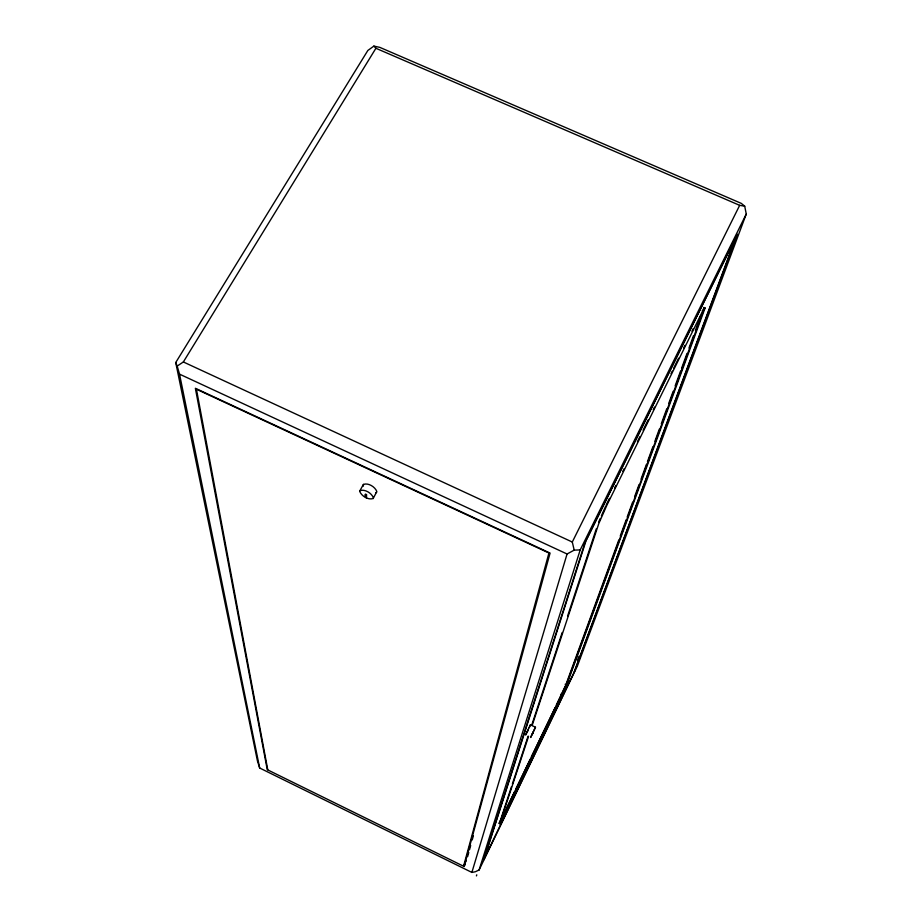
<?xml version="1.0" encoding="UTF-8"?>
<svg xmlns="http://www.w3.org/2000/svg" width="922" height="922" viewBox="0 0 922 922"><rect width="100%" height="100%" fill="white"/><g stroke="black" fill="none" stroke-linecap="round" stroke-linejoin="round"><path stroke-width="1.38" d="M366.541 494.837L366.518 497.765L365.642 497.361C363.199 491.334 368.604 496.174 365.665 494.434M535.475 727.216L530.646 737.45L535.475 727.216L530.415 724.784L530.127 725.649M464.123 866.507L550.088 553.085L195.36 388.266L267.253 769.674L464.123 866.507L465.253 864.179M467.615 856.619L468.768 852.458M469.529 849.681L470.681 845.52M472.214 839.965L473.366 835.805M471.88 872.419L567.065 553.995L574.199 550.123L580.203 549.927L746.267 214.019L744.711 206.182L741.3 203.382L379.829 47.379L373.883 46.1L367.855 50.456L175.733 362.53L257.469 761.065L259.681 768.026L471.88 872.419L475.326 871.751L479.094 869.999L577.322 666.18L746.267 214.019M476.432 875.9L476.766 874.828M479.094 869.999L580.203 549.927M359.949 490.654L359.707 491.391C361.585 496.105 368.201 500.22 373.156 498.514L376.844 491.53C375.035 486.793 368.327 482.621 363.395 484.419L359.949 490.654C364.893 488.902 371.566 493.051 373.41 497.788L373.156 498.514M484.453 858.117L585.966 540.88L735.664 237.888L574.233 671.861M363.395 484.419L363.383 486.113M527.672 730.627L527.165 732.137L527.949 730.04M511.48 786.673L499.367 823.507L566.269 684.827L704.454 307.718L702.207 310.875M512.378 783.942L528.087 736.194M531.683 725.28L562.201 632.492M567.583 616.127L596.303 528.802M501.499 818.621L498.986 823.323L499.747 823.703L528.548 736.413M532.155 725.499L598.758 523.65L606.953 505.083L702.091 312.212L705.088 307.994L703.832 307.441M533.02 732.437L532.213 734.557L533.054 732.333L532.72 733.082M565.901 684.643L618.8 539.981M620.276 535.924L626.211 519.697M627.202 517L632.642 502.121M634.613 496.716L639.061 484.546M641.044 479.14L646.483 464.273M647.475 461.565L652.903 446.697M654.885 441.292L659.334 429.122M661.316 423.705L666.744 408.838M668.727 403.433L673.175 391.262M675.158 385.857L680.597 370.978M681.577 368.281L687.017 353.403M688.999 347.997L693.448 335.827M695.418 330.422L700.858 315.555M499.747 823.703L566.65 685L705.088 307.994M577.403 660.463L578.912 656.418M529.274 727.642L529.77 726.524M598.643 522.106L600.28 518.394M601.375 515.917L605.742 506.028M565.336 685.899L556.369 705.019M505.244 810.991L502.133 817.445L502.893 817.814M506.501 808.398L514.603 791.606M515.847 789.013L530.185 759.29M531.429 756.708L555.125 707.6M466.313 860.514L463.593 866.092L548.936 553.016L196.432 389.222L267.772 769.789M606.284 504.783L609.465 498.353M614.536 488.072L615.804 485.502M622.788 471.361L624.056 468.791M637.379 441.788L639.914 436.648M643.083 430.217L648.166 419.925M653.237 409.645L654.505 407.075M670.997 373.641L672.265 371.07M673.544 368.5L678.615 358.22M683.686 347.928L684.954 345.358M691.938 331.217L693.206 328.647M527.465 731.538L525.575 735.018L530.415 724.784M574.199 550.123L572.285 542.032L739.663 205.341L744.711 206.182M259.681 768.026L179.536 374.148L177.174 366.092L183.351 361.966L375.911 48.278L373.883 46.1M375.888 492.74L376.591 492.267M375.911 48.278L739.663 205.341M183.351 361.966L572.285 542.032M179.536 374.148L567.065 553.995M565.151 684.285L566.65 685M560.611 694.324L562.109 695.038M175.733 362.53L177.174 366.092M585.09 542.263L483.635 859.949L574.717 670.974L737.289 234.234L585.09 542.263"/></g></svg>
